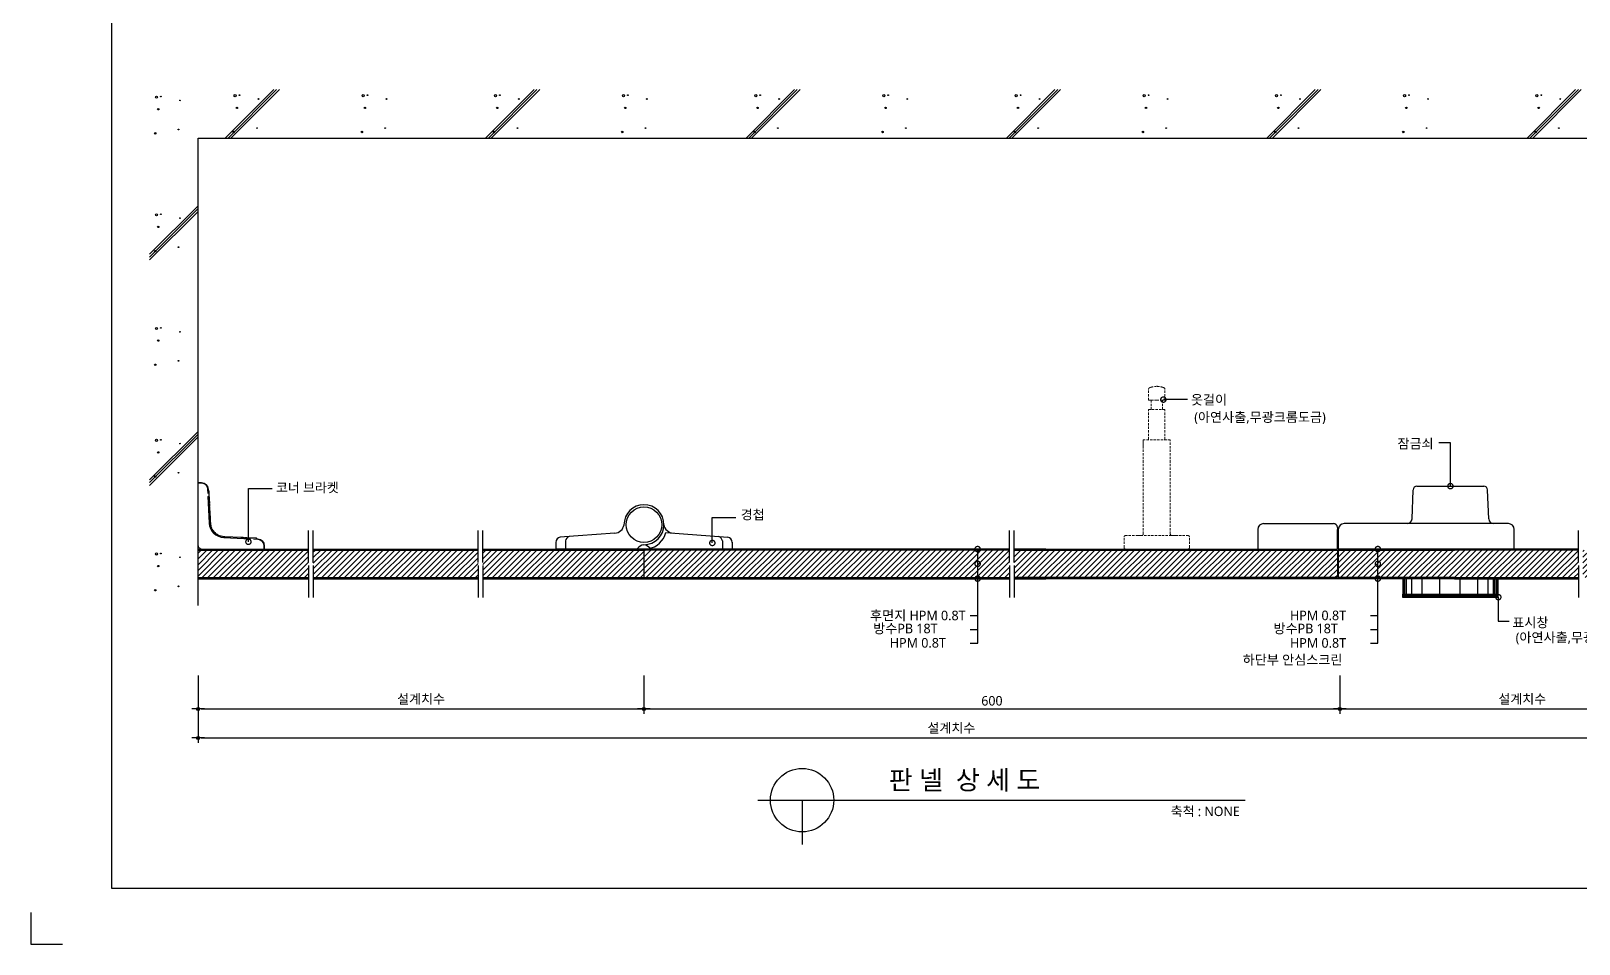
# Model space of a CAD drawing. Extents: x -256 to 8104, y -176 to 5714.
# Drawn here: x -256 to 4629, y -176 to 2705 of the extents above; entities that cross this region are included whole.
import ezdxf
from ezdxf.enums import TextEntityAlignment as Align

# ---------------------------------------------------------------- set-up
doc = ezdxf.new("R2010")
doc.units = 0
doc.header["$LTSCALE"] = 30
doc.linetypes.add('HIDDEN', pattern=[0.375, 0.25, -0.125])
doc.layers.get('0').update_dxf_attribs({"linetype": 'CONTINUOUS'})
doc.layers.get('DEFPOINTS').update_dxf_attribs({"linetype": 'CONTINUOUS'})
for name, color, linetype in [('02---제품선', 4, 'CONTINUOUS'), ('C', 2, 'CONTINUOUS'), ('DIM', 7, 'CONTINUOUS'), ('HID', 9, 'HIDDEN'), ('TIT', 3, 'CONTINUOUS'), ('경첩', 4, 'CONTINUOUS'), ('문자', 3, 'CONTINUOUS'), ('부자재', 4, 'CONTINUOUS'), ('잠금쇠(회전형)', 4, 'CONTINUOUS'), ('치수', 1, 'CONTINUOUS'), ('판넬', 2, 'CONTINUOUS'), ('해치', 8, 'CONTINUOUS')]:
    doc.layers.add(name, color=color, linetype=linetype)
doc.styles.add('돋움', font='malgun.ttf')
doc.dimstyles.new('10', dxfattribs={"dimscale": 10, "dimtxt": 3, "dimasz": 1, "dimexe": 1.5, "dimexo": 2, "dimgap": 1, "dimtad": 1, "dimdec": 0, "dimlunit": 6, "dimtxsty": '돋움', "dimblk": 'DIMDOT', "dimcen": -1, "dimdle": 1.5, "dimclrt": 3, "dimazin": 3, "dimtfac": 1, "dimtdec": 0, "dimtix": 1, "dimtmove": 2, "dimatfit": 3, "dimldrblk": 'DIMDOT', "dimarcsym": 0})
pattern_1 = [(45, (-60.589, -6907.926), (-8.980256, 8.980256), [])]

# ---------------------------------------------------------------- blocks, each defined once
blk = doc.blocks.new('DIMDOT')
at = {"linetype": 'Continuous'}
blk.add_line((-2, 0), (2, 0), dxfattribs=at)
for radius in [0.5, 0.25]:
    blk.add_circle((0, 0), radius, dxfattribs=at)
blk = doc.blocks.new('*D579')
at = {"layer": 'DEFPOINTS', "color": 0}
for p in [(8592.8, -6132.4), (9999.9, -6132.4), (9999.9, -6258.1)]:
    blk.add_point(p, dxfattribs=at)
at = {"layer": 'DIM', "color": 0, "lineweight": -2, "ltscale": 10}
for p, q in [((8592.8, -6152.4), (8592.8, -6273.1)), ((9999.9, -6152.4), (9999.9, -6273.1)), ((8602.8, -6258.1), (9989.9, -6258.1))]:
    blk.add_line(p, q, dxfattribs=at)
at = {"layer": 'DIM', "color": 0, "lineweight": -2, "xscale": 10, "yscale": 10, "zscale": 10, "rotation": 180}
blk.add_blockref('DIMDOT', (8592.8, -6258.1), dxfattribs=at)
at = {"layer": 'DIM', "color": 0, "lineweight": -2, "xscale": 10, "yscale": 10, "zscale": 10}
blk.add_blockref('DIMDOT', (9999.9, -6258.1), dxfattribs=at)
at = {"layer": 'DIM', "color": 3, "insert": (9296.4, -6228.5), "char_height": 30, "attachment_point": 5, "style": '돋움'}
blk.add_mtext('설계치수', dxfattribs=at)
blk = doc.blocks.new('*D580')
at = {"layer": 'DEFPOINTS', "color": 0}
for p in [(8592.8, -6132.4), (13346.7, -6132.4), (13346.7, -6349.6)]:
    blk.add_point(p, dxfattribs=at)
at = {"layer": 'DIM', "color": 0, "lineweight": -2, "ltscale": 10}
for p, q in [((8592.8, -6152.4), (8592.8, -6364.6)), ((13346.7, -6152.4), (13346.7, -6364.6)), ((8602.8, -6349.6), (13336.7, -6349.6))]:
    blk.add_line(p, q, dxfattribs=at)
at = {"layer": 'DIM', "color": 0, "lineweight": -2, "xscale": 10, "yscale": 10, "zscale": 10, "rotation": 180}
blk.add_blockref('DIMDOT', (8592.8, -6349.6), dxfattribs=at)
at = {"layer": 'DIM', "color": 0, "lineweight": -2, "xscale": 10, "yscale": 10, "zscale": 10}
blk.add_blockref('DIMDOT', (13346.7, -6349.6), dxfattribs=at)
at = {"layer": 'DIM', "color": 3, "insert": (10969.8, -6319.9), "char_height": 30, "attachment_point": 5, "style": '돋움'}
blk.add_mtext('설계치수', dxfattribs=at)
blk = doc.blocks.new('_DOTSMALL')
at = {"color": 0, "linetype": 'ByBlock', "const_width": 0.5}
blk.add_lwpolyline([(-0.0625, 0, 1), (0.0625, 0, 1)], format="xyb", close=True, dxfattribs=at)
blk = doc.blocks.new('A$C63EC304E')
at = {"layer": '치수', "color": 1, "xscale": 2.5, "yscale": 2.5, "zscale": 2.5, "rotation": 234.3098741996962}
blk.add_blockref('_DOTSMALL', (0.31, 0.31), dxfattribs=at)
blk = doc.blocks.new('A$C2BC9653E')
at = {"layer": '치수', "xscale": 0.3333333333333333, "yscale": 0.3333333333333333, "zscale": 0.3333333333333333}
blk.add_blockref('A$C63EC304E', (0, 0), dxfattribs=at)
blk = doc.blocks.new('A$C7FC71301')
at = {"layer": '치수', "rotation": 180}
blk.add_blockref('A$C2BC9653E', (0.21, 0.21), dxfattribs=at)
blk = doc.blocks.new('A$C4A20372B')
at = {"layer": '치수'}
blk.add_blockref('A$C7FC71301', (0, 0), dxfattribs=at)
blk = doc.blocks.new('A$C566469F5')
at = {"layer": '치수'}
blk.add_blockref('A$C4A20372B', (0, 0), dxfattribs=at)
blk = doc.blocks.new('A$C7E317CD4')
at = {"layer": '해치', "xscale": 2, "yscale": 2, "zscale": 2}
blk.add_blockref('A$C566469F5', (0, 0), dxfattribs=at)
blk = doc.blocks.new('A$C601D7F27')
at = {"layer": '치수'}
blk.add_blockref('A$C7E317CD4', (0, 0), dxfattribs=at)
blk = doc.blocks.new('A$C38802C08')
at = {"layer": '치수'}
blk.add_blockref('A$C601D7F27', (0, 0), dxfattribs=at)
blk = doc.blocks.new('*D581')
at = {"layer": 'DEFPOINTS', "color": 0}
for p in [(12195.9, -6132.4), (13346.7, -6132.4), (13346.7, -6258.1)]:
    blk.add_point(p, dxfattribs=at)
at = {"layer": 'DIM', "color": 0, "lineweight": -2, "ltscale": 10}
for p, q in [((12195.9, -6152.4), (12195.9, -6273.1)), ((13346.7, -6152.4), (13346.7, -6273.1)), ((12205.9, -6258.1), (13336.7, -6258.1))]:
    blk.add_line(p, q, dxfattribs=at)
at = {"layer": 'DIM', "color": 0, "lineweight": -2, "xscale": 10, "yscale": 10, "zscale": 10, "rotation": 180}
blk.add_blockref('DIMDOT', (12195.9, -6258.1), dxfattribs=at)
at = {"layer": 'DIM', "color": 0, "lineweight": -2, "xscale": 10, "yscale": 10, "zscale": 10}
blk.add_blockref('DIMDOT', (13346.7, -6258.1), dxfattribs=at)
at = {"layer": 'DIM', "color": 3, "insert": (12771.3, -6228.5), "char_height": 30, "attachment_point": 5, "style": '돋움'}
blk.add_mtext('설계치수', dxfattribs=at)
blk = doc.blocks.new('*D582')
at = {"layer": 'DEFPOINTS', "color": 0}
for p in [(9999.9, -6132.4), (12195.9, -6132.4), (12195.9, -6258.1)]:
    blk.add_point(p, dxfattribs=at)
at = {"layer": 'DIM', "color": 0, "lineweight": -2, "ltscale": 10}
for p, q in [((9999.9, -6152.4), (9999.9, -6273.1)), ((12195.9, -6152.4), (12195.9, -6273.1)), ((10009.9, -6258.1), (12185.9, -6258.1))]:
    blk.add_line(p, q, dxfattribs=at)
at = {"layer": 'DIM', "color": 0, "lineweight": -2, "xscale": 10, "yscale": 10, "zscale": 10, "rotation": 180}
blk.add_blockref('DIMDOT', (9999.9, -6258.1), dxfattribs=at)
at = {"layer": 'DIM', "color": 0, "lineweight": -2, "xscale": 10, "yscale": 10, "zscale": 10}
blk.add_blockref('DIMDOT', (12195.9, -6258.1), dxfattribs=at)
at = {"layer": 'DIM', "color": 3, "insert": (11097.9, -6232.6), "char_height": 30, "attachment_point": 5, "style": '돋움'}
blk.add_mtext('600', dxfattribs=at)
blk = doc.blocks.new('A$C06B31977')
for p, q in [((1.26, 11.06), (1.26, 21.17)), ((1.26, 10.11), (1.26, 0))]:
    blk.add_line(p, q)
blk = doc.blocks.new('AURA_21', base_point=(8321.5, -6824.2))
at = {"layer": '해치', "transparency": 33554687}
h = blk.add_hatch(dxfattribs=at)
h.set_pattern_fill('ANSI31', color=256, scale=4, style=0)
h.set_pattern_definition(pattern_1)
h.paths.add_polyline_path([(8941.8, -5805.4), (8941.8, -5795.9), (8941.8, -5757.1), (8592.8, -5757.1), (8592.8, -5843.8), (8941.8, -5843.8)])
h.paths.add_polyline_path([(8956.5, -5805.4), (8956.5, -5795.9), (8956.5, -5757.1), (9476.9, -5757.1), (9476.9, -5805.4), (9476.9, -5843.8), (8956.5, -5843.8)])
at = {"layer": '해치'}
h = blk.add_hatch(dxfattribs=at)
h.set_pattern_fill('ANSI31', color=256, scale=4)
h.set_pattern_definition(pattern_1)
h.paths.add_polyline_path([(9999.9, -5843.8), (9999.9, -5757.1), (9491.5, -5757.1), (9491.5, -5843.8)])
at = {"layer": '해치', "transparency": 33554687}
h = blk.add_hatch(dxfattribs=at)
h.set_pattern_fill('ANSI31', color=256, scale=4)
h.set_pattern_definition(pattern_1)
h.paths.add_polyline_path([(9999.9, -5757.1), (9999.9, -5843.8), (11052.9, -5843.8), (11052.9, -5802.5, -0.610943), (11051.2, -5799.2, -0.241509), (11052.9, -5798.4), (11052.9, -5757.1)])
h = blk.add_hatch(dxfattribs=at)
h.set_pattern_fill('ANSI31', color=256, scale=4)
h.set_pattern_definition(pattern_1)
h.paths.add_polyline_path([(11153.6, -5757.1), (11052.9, -5757.1), (11052.9, -5798.4, -0.610943), (11054.6, -5801.7, -0.241509), (11052.9, -5802.5), (11052.9, -5843.8), (11153.6, -5843.8)])
h = blk.add_hatch(dxfattribs=at)
h.set_pattern_fill('ANSI31', color=256, scale=4)
h.set_pattern_definition(pattern_1)
h.paths.add_polyline_path([(12187.9, -5843.8), (12187.9, -5757.1), (11267.8, -5757.1), (11168.2, -5757.1), (11168.2, -5795.9), (11168.2, -5805.4), (11168.2, -5843.8), (11267.8, -5843.8)])
h = blk.add_hatch(dxfattribs=at)
h.set_pattern_fill('ANSI31', color=256, scale=4, style=0)
h.set_pattern_definition(pattern_1)
h.paths.add_polyline_path([(12962.8, -5805.4), (12962.8, -5795.9), (12962.8, -5757.1), (13346.7, -5757.1), (13346.7, -5843.8), (12962.8, -5843.8)])
edge = h.paths.add_edge_path()
edge.add_line((12948.2, -5805.4), (12948.2, -5795.9))
edge.add_line((12948.2, -5795.9), (12948.2, -5757.1))
edge.add_line((12948.2, -5757.1), (12315.7, -5757.1))
edge.add_line((12315.7, -5757.1), (12315.7, -5798.4))
edge.add_arc((12315.7, -5800.4), 2.08, -35.6901, 90, ccw=False)
edge.add_arc((12315.7, -5800.4), 2.08, 270, 324.3099, ccw=False)
edge.add_line((12315.7, -5802.5), (12315.7, -5843.8))
edge.add_line((12315.7, -5843.8), (12948.2, -5843.8))
edge.add_line((12948.2, -5843.8), (12948.2, -5805.4))
h.paths.add_polyline_path([(12190.9, -5757.1), (12190.9, -5843.8), (12315.7, -5843.8), (12315.7, -5802.5, -0.610943), (12314, -5799.2, -0.241509), (12315.7, -5798.4), (12315.7, -5757.1)])
h.paths.add_polyline_path([(13764.4, -5757.1), (13346.7, -5757.1), (13346.7, -5843.8), (13764.4, -5843.8)])
for p, q in [((8592.8, -4456.8), (13764.4, -4456.8)), ((8592.8, -5931.8), (8592.8, -4456.8))]:
    blk.add_line(p, q)
at = {"color": 2}
for p, q in [((9999.9, -5753.8), (9999.9, -5847.1)), ((12187.9, -5757.1), (12187.9, -5843.8)), ((12190.9, -5757.1), (12190.9, -5843.8)), ((8065.6, -6900), (8065.6, -7000)), ((8065.6, -6900), (8065.6, -7000)), ((8065.6, -6900), (8065.6, -7000)), ((8065.6, -6900), (8065.6, -7000)), ((8065.6, -7000), (8165.6, -7000))]:
    blk.add_line(p, q, dxfattribs=at)
for points in [[(8320.8, -1285.8), (15573.1, -1285.8), (15573.1, -6824.2), (8320.8, -6824.2)], [(8320.8, -1285.8), (15573.1, -1285.8), (15573.1, -6824.2), (8320.8, -6824.2)], [(8320.8, -1285.8), (16302.7, -1285.8), (16302.7, -6824.2), (8320.8, -6824.2)]]:
    blk.add_lwpolyline(points, close=True, dxfattribs=at)
at = {"layer": '02---제품선'}
for p, q in [((12423.6, -5658.7), (12426.7, -5567.3)), ((12439.1, -5555.3), (12649.7, -5555.3)), ((12665.3, -5658.7), (12662.1, -5567.3)), ((11936.6, -5691.8), (11936.6, -5753.8)), ((11955.2, -5673.1), (12175.5, -5673.1)), ((12187.9, -5685.5), (12187.9, -5753.8)), ((12187.9, -5753.8), (12187.9, -5691.8)), ((12190.9, -5691.8), (12190.9, -5753.8)), ((12395.6, -5673.1), (12209.5, -5673.1)), ((12408.6, -5673.1), (12395.6, -5673.1)), ((12680.3, -5673.1), (12408.6, -5673.1)), ((12727.4, -5673.1), (12680.3, -5673.1)), ((12746, -5753.8), (12746, -5691.8)), ((11936.6, -5753.8), (12187.9, -5753.8)), ((12746, -5753.8), (12190.9, -5753.8))]:
    blk.add_line(p, q, dxfattribs=at)
for centre, radius, start, end in [((12439.1, -5567.7), 12.4, 90, 178), ((12649.7, -5567.7), 12.4, 2, 90), ((12408.6, -5658.1), 15, 270, 358), ((12680.3, -5658.1), 15, 182, 270), ((11955.2, -5691.8), 18.6, 90, 180), ((12175.5, -5685.5), 12.4, 0, 90), ((12209.5, -5691.8), 18.6, 90, 180), ((12727.4, -5691.8), 18.6, 0, 90)]:
    blk.add_arc(centre, radius, start, end, dxfattribs=at)
at = {"layer": 'C'}
for p, q in [((8592.8, -5757.1), (8941.8, -5757.1)), ((8956.5, -5757.1), (9476.9, -5757.1)), ((9491.5, -5757.1), (9999.9, -5757.1)), ((11153.6, -5757.1), (9999.9, -5757.1)), ((11168.2, -5757.1), (12187.9, -5757.1)), ((11267.8, -5757.1), (11168.2, -5757.1)), ((12190.9, -5757.1), (12557.9, -5757.1)), ((12948.2, -5757.1), (12557.9, -5757.1)), ((8592.8, -5843.8), (8941.8, -5843.8)), ((8956.5, -5843.8), (9476.9, -5843.8)), ((9491.5, -5843.8), (10016.2, -5843.8)), ((9999.9, -5843.8), (11153.6, -5843.8)), ((12187.9, -5843.8), (11168.2, -5843.8)), ((11168.2, -5843.8), (11267.8, -5843.8)), ((12557.9, -5843.8), (12190.9, -5843.8)), ((12557.9, -5843.8), (12948.2, -5843.8))]:
    blk.add_line(p, q, dxfattribs=at)
at = {"layer": 'HID', "lineweight": 15}
for p, q in [((11592, -5283.7), (11592, -5248.1)), ((11643.9, -5283.7), (11643.9, -5248.1)), ((11592, -5283.7), (11599.9, -5283.7)), ((11592, -5408.5), (11592, -5313.5)), ((11643.9, -5313.5), (11592, -5313.5)), ((11599.9, -5283.7), (11617.9, -5283.7)), ((11599.9, -5283.7), (11599.9, -5313.5)), ((11636, -5283.7), (11617.9, -5283.7)), ((11643.9, -5283.7), (11636, -5283.7)), ((11636, -5283.7), (11636, -5313.5)), ((11643.9, -5408.5), (11643.9, -5313.5)), ((11660.6, -5408.5), (11575.2, -5408.5)), ((11575.2, -5432.2), (11575.2, -5408.5)), ((11575.2, -5706.1), (11575.2, -5408.5)), ((11660.6, -5706.1), (11660.6, -5408.5)), ((11570.2, -5711.1), (11519.7, -5711.1)), ((11675.6, -5711.1), (11560.2, -5711.1)), ((11665.6, -5711.1), (11716.2, -5711.1)), ((11514.7, -5748.8), (11514.7, -5716.1)), ((11716.2, -5753.8), (11519.7, -5753.8)), ((11721.2, -5748.8), (11721.2, -5716.1)), ((12269.5, -5753.8), (12301.2, -5753.8)), ((12301.2, -5753.8), (12491.2, -5753.8))]:
    blk.add_line(p, q, dxfattribs=at)
for centre, radius, start, end in [((11600.7, -5253.3), 10.2, 101.3021, 148.9655), ((11622.9, -5325.5), 85.6, 93.3455, 106.4545), ((11612.9, -5325.5), 85.6, 73.5455, 86.6545), ((11635.2, -5253.3), 10.2, 31.0345, 78.6979), ((11519.7, -5716.1), 5, 90, 180), ((11570.2, -5706.1), 5, 270, 0), ((11665.6, -5706.1), 5, 180, 270), ((11716.2, -5716.1), 5, 0, 90), ((11519.7, -5748.8), 5, 180, 270), ((11716.2, -5748.8), 5, 270, 0)]:
    blk.add_arc(centre, radius, start, end, dxfattribs=at)
at = {"layer": 'TIT', "color": 7}
for p, q in [((10358.9, -6546), (11896.7, -6546)), ((10498.9, -6546), (10498.9, -6686))]:
    blk.add_line(p, q, dxfattribs=at)
blk.add_circle((10498.9, -6546), 100, dxfattribs=at)
at = {"layer": '경첩', "color": 4, "linetype": 'Continuous', "lineweight": 15}
for p, q in [((8592.8, -5543.8), (8603.5, -5543.8)), ((8592.8, -5546.1), (8592.8, -5543.8)), ((8592.8, -5566.2), (8592.8, -5546.1)), ((8603.5, -5546.1), (8592.8, -5546.1)), ((8592.8, -5569.4), (8592.8, -5567.1)), ((8603.5, -5546.1), (8603.5, -5543.8)), ((8623.7, -5578.3), (8623, -5564.8)), ((8625.4, -5564.7), (8626.5, -5588)), ((8592.8, -5569.4), (8592.8, -5739.8)), ((8628.1, -5671.9), (8624.1, -5588.1)), ((8627.1, -5569.3), (8625.6, -5570.8)), ((8628.2, -5574.9), (8625.9, -5577.1)), ((8626.5, -5588), (8630.4, -5671.8)), ((8629.4, -5600.1), (8627.1, -5602.3)), ((8629.7, -5606.4), (8627.4, -5608.6)), ((8629.8, -5609.5), (8627.6, -5611.8)), ((8630.1, -5615.8), (8627.9, -5618.1)), ((8628.2, -5574.9), (8629.4, -5600.1)), ((8629.8, -5609.5), (8630.1, -5615.8)), ((8630.3, -5619), (8628, -5621.2)), ((8631.5, -5645.8), (8629.3, -5648)), ((8631.5, -5645.8), (8629.3, -5648.1)), ((8631.7, -5649.8), (8629.5, -5652)), ((8631.8, -5652), (8629.6, -5654.2)), ((8632.2, -5660.6), (8630, -5662.8)), ((8632.3, -5661.5), (8630, -5663.8)), ((8632.4, -5664.7), (8630.2, -5666.9)), ((8632.5, -5665.6), (8630.2, -5667.8)), ((8630.3, -5619), (8631.5, -5645.8)), ((8631.5, -5645.8), (8631.7, -5649.8)), ((8631.8, -5652), (8632.2, -5660.6)), ((8632.2, -5660.6), (8632.3, -5661.5)), ((8632.3, -5661.5), (8632.4, -5664.7)), ((8632.4, -5664.7), (8632.5, -5665.6)), ((8632.5, -5665.6), (8632.7, -5671.7)), ((8632.9, -5674.1), (8630.8, -5676.2)), ((8633.2, -5676.2), (8631.2, -5678.2)), ((8633.9, -5679.7), (8631.9, -5681.6)), ((8632, -5681.6), (8633.9, -5679.7)), ((8635.3, -5684.6), (8633.5, -5686.4)), ((8636.8, -5688.3), (8635.1, -5690.1)), ((8637.9, -5690.5), (8636.2, -5692.2)), ((8640.4, -5694.6), (8638.8, -5696.3)), ((8641.8, -5696.5), (8640.2, -5698.2)), ((8652, -5706.2), (8650.3, -5707.8)), ((8654, -5707.4), (8652.3, -5709.1)), ((8658.3, -5709.7), (8656.5, -5711.5)), ((8660.6, -5710.7), (8658.8, -5712.5)), ((8665.5, -5712.4), (8663.7, -5714.3)), ((8674.9, -5713.9), (8677.2, -5714)), ((8674.9, -5713.9), (8730.8, -5716.5)), ((8677.2, -5714), (8674.9, -5716.2)), ((8606.8, -5753.8), (8777.1, -5753.8)), ((8758.5, -5722.5), (8674.7, -5718.5)), ((8674.8, -5716.2), (8758.6, -5720.1)), ((8730.8, -5716.5), (8728.5, -5718.7)), ((8737.1, -5716.8), (8734.8, -5719)), ((8740.2, -5716.9), (8738, -5719.2)), ((8746.5, -5717.2), (8744.3, -5719.5)), ((8746.5, -5717.2), (8776.5, -5718.6)), ((8758.6, -5720.1), (8781.9, -5721.2)), ((8781.8, -5723.6), (8768.3, -5722.9)), ((8777.3, -5719.4), (8775.8, -5720.9)), ((8777.3, -5719.4), (8776.5, -5718.6)), ((8779.5, -5753.8), (8777.1, -5753.8)), ((8800.5, -5753.8), (8780.4, -5753.8)), ((8800.5, -5753.8), (8800.5, -5743.1)), ((8800.5, -5743.1), (8802.8, -5743.1)), ((8802.8, -5753.8), (8800.5, -5753.8)), ((8802.8, -5743.1), (8802.8, -5753.8))]:
    blk.add_line(p, q, dxfattribs=at)
at = {"layer": '경첩', "color": 4, "linetype": 'Continuous', "lineweight": 15, "flags": 128}
for points in [[(8623, -5564.8), (8623.5, -5564.8), (8623.9, -5564.7), (8624.3, -5564.7), (8624.7, -5564.7), (8625, -5564.7), (8625.2, -5564.7), (8625.3, -5564.7), (8625.4, -5564.7)], [(8626.5, -5588), (8626.4, -5588), (8626.3, -5588), (8626.1, -5588), (8625.8, -5588), (8625.4, -5588.1), (8625, -5588.1), (8624.6, -5588.1), (8624.1, -5588.1)], [(8628, -5570.1), (8627.8, -5569.9), (8627.6, -5569.8), (8627.5, -5569.6), (8627.4, -5569.5), (8627.3, -5569.4), (8627.2, -5569.4), (8627.2, -5569.3), (8627.1, -5569.3)], [(8628, -5570.1), (8628, -5571.1), (8628.1, -5572.2), (8628.1, -5573.5), (8628.2, -5574.9)], [(8629.4, -5600.1), (8629.4, -5601.3), (8629.5, -5602.5), (8629.5, -5603.6), (8629.6, -5604.5), (8629.6, -5605.3), (8629.6, -5605.9), (8629.7, -5606.3), (8629.7, -5606.4)], [(8631.5, -5645.8), (8631.5, -5645.8), (8631.5, -5645.8)], [(8631.7, -5649.8), (8631.7, -5650.5), (8631.8, -5651.2), (8631.8, -5652)], [(8630.4, -5671.8), (8630.4, -5671.8), (8630.2, -5671.8), (8630, -5671.8), (8629.7, -5671.8), (8629.4, -5671.8), (8629, -5671.8), (8628.5, -5671.9), (8628.1, -5671.9)], [(8632.9, -5674.1), (8633.1, -5675.7), (8633.2, -5676.2)], [(8633.9, -5679.7), (8633.9, -5679.7), (8633.9, -5679.7)], [(8674.8, -5716.2), (8674.8, -5716.2), (8674.8, -5716.4), (8674.8, -5716.6), (8674.8, -5716.9), (8674.8, -5717.2), (8674.8, -5717.6), (8674.7, -5718.1), (8674.7, -5718.5)], [(8730.8, -5716.5), (8731.8, -5716.5), (8732.9, -5716.6), (8733.9, -5716.6), (8734.8, -5716.7), (8735.6, -5716.7), (8736.2, -5716.7), (8736.7, -5716.8), (8737, -5716.8), (8737.1, -5716.8)], [(8740.2, -5716.9), (8740.3, -5716.9), (8740.7, -5717), (8741.3, -5717), (8742.1, -5717), (8743, -5717.1), (8744.1, -5717.1), (8745.3, -5717.2), (8746.5, -5717.2)], [(8758.6, -5720.1), (8758.6, -5720.2), (8758.6, -5720.3), (8758.6, -5720.5), (8758.5, -5720.8), (8758.5, -5721.2), (8758.5, -5721.6), (8758.5, -5722), (8758.5, -5722.5)], [(8781.8, -5723.6), (8781.8, -5723.1), (8781.8, -5722.7), (8781.9, -5722.3), (8781.9, -5721.9), (8781.9, -5721.6), (8781.9, -5721.4), (8781.9, -5721.3), (8781.9, -5721.2)]]:
    blk.add_lwpolyline(points, dxfattribs=at)
at = {"layer": '경첩', "color": 4, "linetype": 'Continuous', "lineweight": 15}
for centre, radius, start, end in [((8603.5, -5565.7), 21.9, 2.6983, 90), ((8603.5, -5565.7), 19.6, 2.6983, 90), ((8677, -5669.6), 49, 182.6983, 267.3017), ((8677, -5669.6), 46.7, 182.6983, 267.3017), ((8677, -5669.6), 44.3, 182.6983, 185.9088), ((8677, -5669.6), 44.3, 188.6056, 193.1623), ((8677, -5669.6), 44.3, 193.2431, 199.766), ((8677, -5669.6), 44.3, 199.766, 204.9948), ((8677, -5669.6), 44.3, 208.1736, 214.3849), ((8677, -5669.6), 44.3, 214.3855, 217.4388), ((8677, -5669.6), 44.3, 217.4392, 235.6151), ((8677, -5669.6), 44.3, 235.6142, 238.7009), ((8677, -5669.6), 44.3, 238.7002, 245.0052), ((8677, -5669.6), 44.3, 248.2494, 255.0002), ((8677, -5669.6), 44.3, 255, 267.3017), ((8606.8, -5739.8), 14, 180, 270), ((8780.9, -5743.1), 19.6, 0, 87.3017), ((8780.9, -5743.1), 21.9, 0, 87.3017)]:
    blk.add_arc(centre, radius, start, end, dxfattribs=at)
at = {"layer": '부자재'}
for p, q in [((9907.7, -5703.7), (9734.9, -5715.8)), ((10068.7, -5701.8), (10264.6, -5715.7)), ((9721.9, -5731.7), (9721.9, -5753.8)), ((9999.9, -5753.8), (9721.9, -5753.8)), ((9751.9, -5727.6), (9751.9, -5753.8)), ((10014.1, -5753.8), (10278, -5753.8)), ((10248, -5727.6), (10248, -5753.8)), ((10278, -5731.7), (10278, -5753.8))]:
    blk.add_line(p, q, dxfattribs=at)
at = {"layer": '부자재', "color": 1}
blk.add_circle((9999.9, -5676.8), 56.2, dxfattribs=at)
at = {"layer": '부자재'}
for centre, radius, start, end in [((9999.9, -5676.8), 63, 270, 180), ((9772.3, -5733.3), 21.2, 113.4077, 164.5497), ((9906.2, -5672.7), 31, 272.9231, 352.4724), ((10002.1, -5685.2), 68.6, 280.084, 345.9792), ((10093.7, -5672.7), 31, 187.5276, 267.0769), ((10227.5, -5733.3), 21.2, 15.4503, 67.3004), ((9738.7, -5732.2), 16.8, 101.7765, 181.6712), ((10008.5, -5778.4), 39.5, 102.5267, 141.5475), ((9991.3, -5778.4), 39.5, 43.1003, 77.4733), ((10261.2, -5732.2), 16.8, 358.3288, 78.2235)]:
    blk.add_arc(centre, radius, start, end, dxfattribs=at)
at = {"layer": '잠금쇠(회전형)', "linetype": 'Continuous', "lineweight": 15}
for p, q in [((12394.2, -5847.8), (12694.6, -5847.8)), ((12394.2, -5847.8), (12394.2, -5896.1)), ((12395.1, -5847.8), (12395.1, -5896.1)), ((12694.6, -5847.8), (12694.6, -5896.1)), ((12393.2, -5896.1), (12695.6, -5896.1)), ((12393.2, -5905.4), (12393.2, -5896.1)), ((12393.2, -5905.1), (12695.6, -5905.1)), ((12695.6, -5905.4), (12695.6, -5896.1))]:
    blk.add_line(p, q, dxfattribs=at)
at = {"layer": '치수'}
for p, q in [((11714.9, -5282.2), (11638.8, -5282.2)), ((12544.4, -5418.1), (12507.8, -5418.1)), ((12544.4, -5555.3), (12544.4, -5418.1)), ((8752.3, -5562.1), (8826.4, -5562.1)), ((8752.3, -5730.5), (8752.3, -5562.1)), ((10215.5, -5734.5), (10215.5, -5653.6)), ((10215.5, -5653.6), (10289.7, -5653.6)), ((11052.9, -6050.3), (11052.9, -5753.8)), ((12315.7, -6050.3), (12315.7, -5753.8)), ((12695.6, -5905.4), (12695.6, -5981.1)), ((11029.1, -5963.6), (11052.9, -5963.6)), ((11029.1, -6007.1), (11052.9, -6007.1)), ((12291.9, -5963.6), (12315.7, -5963.6)), ((12291.9, -6007.1), (12315.7, -6007.1)), ((12695.6, -5981.1), (12729.9, -5981.1)), ((11029.1, -6050.3), (11052.9, -6050.3)), ((12291.9, -6050.3), (12315.7, -6050.3))]:
    blk.add_line(p, q, dxfattribs=at)
at = {"layer": '판넬', "color": 1}
for p, q in [((8592.8, -5753.8), (8941.8, -5753.8)), ((8956.5, -5753.8), (9476.9, -5753.8)), ((9491.5, -5753.8), (9979.5, -5753.8)), ((11153.6, -5753.8), (9999.9, -5753.8)), ((11168.2, -5753.8), (12185.9, -5753.8)), ((11267.8, -5753.8), (11168.2, -5753.8)), ((12195.9, -5753.8), (12557.9, -5753.8)), ((12948.2, -5753.8), (12557.9, -5753.8)), ((8592.8, -5847.1), (8941.8, -5847.1)), ((8956.5, -5847.1), (9476.9, -5847.1)), ((9491.5, -5847.1), (10019.5, -5847.1)), ((9999.9, -5847.1), (11153.6, -5847.1)), ((12190.9, -5847.1), (11168.2, -5847.1)), ((11168.2, -5847.1), (11267.8, -5847.1)), ((12557.9, -5847.1), (12190.9, -5847.1)), ((12557.9, -5847.1), (12948.2, -5847.1))]:
    blk.add_line(p, q, dxfattribs=at)
at = {"layer": '해치'}
for p, q in [((8678.7, -4456.8), (8831.8, -4303.6)), ((8696.4, -4456.8), (8849.5, -4303.6)), ((9500.3, -4456.8), (9653.4, -4303.6)), ((9517.9, -4456.8), (9671.1, -4303.6)), ((10321.9, -4456.8), (10475, -4303.6)), ((10339.5, -4456.8), (10492.6, -4303.6)), ((11143.4, -4456.8), (11296.6, -4303.6)), ((11161.1, -4456.8), (11314.2, -4303.6)), ((11965, -4456.8), (12118.1, -4303.6)), ((11982.7, -4456.8), (12135.8, -4303.6)), ((12786.6, -4456.8), (12939.7, -4303.6)), ((12804.2, -4456.8), (12957.4, -4303.6)), ((8439.7, -4823.6), (8592.8, -4670.5)), ((8439.7, -4841.3), (8592.8, -4688.2)), ((8439.7, -5535.3), (8592.8, -5382.2)), ((8439.7, -5552.9), (8592.8, -5399.8)), ((12397, -5847.8), (12397, -5896.1)), ((12400, -5847.8), (12400, -5896.1)), ((12405.2, -5847.8), (12405.2, -5896.1)), ((12421.4, -5847.8), (12421.4, -5896.1)), ((12454.8, -5847.8), (12454.8, -5896.1)), ((12510.3, -5847.8), (12510.3, -5896.1)), ((12574, -5847.8), (12574, -5896.1)), ((12629.6, -5847.8), (12629.6, -5896.1)), ((12662.9, -5847.8), (12662.9, -5896.1)), ((12679.2, -5847.8), (12679.2, -5896.1)), ((12683.7, -5847.8), (12683.7, -5896.1)), ((12688.9, -5847.8), (12688.9, -5896.1)), ((12691.9, -5847.8), (12691.9, -5896.1)), ((12693.8, -5847.8), (12693.8, -5896.1)), ((12393.2, -5899.2), (12695.6, -5899.2)), ((12393.2, -5900.7), (12695.6, -5900.7)), ((12393.2, -5902.3), (12695.6, -5902.3)), ((12393.2, -5903.2), (12695.6, -5903.2)), ((12393.2, -5904.2), (12695.6, -5904.2)), ((12393.2, -5905.4), (12695.6, -5905.4))]:
    blk.add_line(p, q, dxfattribs=at)
at = {"layer": '해치', "color": 2}
for p, q in [((8687.5, -4456.8), (8840.7, -4303.6)), ((9509.1, -4456.8), (9662.2, -4303.6)), ((10330.7, -4456.8), (10483.8, -4303.6)), ((11152.3, -4456.8), (11305.4, -4303.6)), ((11973.8, -4456.8), (12127, -4303.6)), ((12795.4, -4456.8), (12948.5, -4303.6)), ((8439.7, -4832.5), (8592.8, -4679.3)), ((8439.7, -5544.1), (8592.8, -5391))]:
    blk.add_line(p, q, dxfattribs=at)
at = {"layer": '해치'}
for centre, radius in [((8461.8, -4327.6), 3.36), ((8475.7, -4326), 1.12), ((8535.7, -4337.9), 1.12), ((8709.7, -4323.2), 3.36), ((8723.6, -4321.6), 1.12), ((8783.5, -4333.6), 1.12), ((9113.7, -4323.2), 3.36), ((9127.6, -4321.6), 1.12), ((9187.6, -4333.6), 1.12), ((9531.2, -4323.2), 3.36), ((9545.1, -4321.6), 1.12), ((9605.1, -4333.6), 1.12), ((9935.2, -4323.2), 3.36), ((9949.1, -4321.6), 1.12), ((10009.1, -4333.6), 1.12), ((10352.8, -4323.2), 3.36), ((10366.7, -4321.6), 1.12), ((10426.7, -4333.6), 1.12), ((10756.8, -4323.2), 3.36), ((10770.7, -4321.6), 1.12), ((10830.7, -4333.6), 1.12), ((11174.4, -4323.2), 3.36), ((11188.3, -4321.6), 1.12), ((11248.3, -4333.6), 1.12), ((11578.4, -4323.2), 3.36), ((11592.3, -4321.6), 1.12), ((11652.3, -4333.6), 1.12), ((11996, -4323.2), 3.36), ((12009.8, -4321.6), 1.12), ((12069.8, -4333.6), 1.12), ((12400, -4323.2), 3.36), ((12413.9, -4321.6), 1.12), ((12473.9, -4333.6), 1.12), ((12817.5, -4323.2), 3.36), ((12831.4, -4321.6), 1.12), ((12891.4, -4333.6), 1.12), ((8467.4, -4365.9), 2.24), ((8715.3, -4361.5), 2.24), ((9119.3, -4361.5), 2.24), ((9536.8, -4361.5), 2.24), ((9940.8, -4361.5), 2.24), ((10358.4, -4361.5), 2.24), ((10762.4, -4361.5), 2.24), ((11180, -4361.5), 2.24), ((11584, -4361.5), 2.24), ((12001.6, -4361.5), 2.24), ((12405.6, -4361.5), 2.24), ((12823.1, -4361.5), 2.24), ((8457.8, -4442), 2.24), ((8531.2, -4429.7), 1.12), ((8705.6, -4437.6), 2.24), ((8779.1, -4425.3), 1.12), ((9109.7, -4437.6), 2.24), ((9183.1, -4425.3), 1.12), ((9527.2, -4437.6), 2.24), ((9600.6, -4425.3), 1.12), ((9931.2, -4437.6), 2.24), ((10004.7, -4425.3), 1.12), ((10348.8, -4437.6), 2.24), ((10422.2, -4425.3), 1.12), ((10752.8, -4437.6), 2.24), ((10826.2, -4425.3), 1.12), ((11170.4, -4437.6), 2.24), ((11243.8, -4425.3), 1.12), ((11574.4, -4437.6), 2.24), ((11647.8, -4425.3), 1.12), ((11991.9, -4437.6), 2.24), ((12065.4, -4425.3), 1.12), ((12395.9, -4437.6), 2.24), ((12469.4, -4425.3), 1.12), ((12813.5, -4437.6), 2.24), ((12886.9, -4425.3), 1.12), ((8461.8, -4698.9), 3.36), ((8467.4, -4737.2), 2.24), ((8475.7, -4697.3), 1.12), ((8535.7, -4709.3), 1.12), ((8457.8, -4813.3), 2.24), ((8531.2, -4801), 1.12), ((8461.8, -5057.6), 3.36), ((8475.7, -5056), 1.12), ((8535.7, -5068), 1.12), ((8467.4, -5095.9), 2.24), ((8457.8, -5172), 2.24), ((8531.2, -5159.7), 1.12), ((8461.8, -5410.5), 3.36), ((8475.7, -5409), 1.12), ((8535.7, -5420.9), 1.12), ((8467.4, -5448.9), 2.24), ((8531.2, -5512.7), 1.12), ((8457.8, -5525), 2.24), ((8461.8, -5769.2), 3.36), ((8467.4, -5807.6), 2.24), ((8475.7, -5767.7), 1.12), ((8535.7, -5779.6), 1.12), ((8457.8, -5883.7), 2.24), ((8531.2, -5871.3), 1.12)]:
    blk.add_circle(centre, radius, dxfattribs=at)
at = {"xscale": 10, "yscale": 10, "zscale": 10}
for p in [(8929.3, -5906.5), (8943.9, -5906.5), (9464.4, -5906.5), (9479, -5906.5), (11141, -5906.5), (11155.7, -5906.5), (12935.6, -5906.5)]:
    blk.add_blockref('A$C06B31977', p, dxfattribs=at)
at = {"layer": '치수', "xscale": 20, "yscale": 20, "zscale": 20}
for p in [(8747.6, -5735), (10211.4, -5738.7)]:
    blk.add_blockref('A$C38802C08', p, dxfattribs=at)
at = {"layer": '해치', "yscale": 20, "zscale": 20}
for p, xscale in [((11643, -5286.4), -20), ((12540.3, -5559.4), 20), ((12691.5, -5909.6), 20)]:
    blk.add_blockref('A$C38802C08', p, dxfattribs=dict(at, xscale=xscale))
at = {"layer": '해치', "xscale": 20, "yscale": 20, "zscale": 20, "rotation": 90}
for p in [(11056.9, -5757.9), (12319.7, -5757.9), (11057, -5804.6), (12319.9, -5804.6), (11056.9, -5851.3), (12319.7, -5851.3)]:
    blk.add_blockref('A$C38802C08', p, dxfattribs=at)
at = {"layer": 'TIT', "style": '돋움'}
blk.add_text('판 넬  상 세 도', height=60, dxfattribs=at).set_placement((11250.7, -6512.4), align=Align.RIGHT)
blk.add_text('축척 : NONE', height=30, dxfattribs=at).set_placement((11662.1, -6596.2))
at = {"layer": '문자', "style": '돋움'}
for s, height, p in [('옷걸이', 30.34, (11782.7, -5282.3)), ('(아연사출,무광크롬도금)', 30.337, (11943.8, -5338.7)), ('잠금쇠', 30.34, (12434.6, -5420.4)), ('후면지 HPM 0.8T', 30.337, (10864.1, -5962.8)), ('HPM 0.8T', 30.34, (12126.9, -5963.1)), ('방수PB 18T', 30.34, (10824.9, -6004)), ('방수PB 18T', 30.34, (12087.8, -6004)), ('표시창', 30.34, (12796.8, -5985)), ('HPM 0.8T', 30.34, (10864.1, -6049.6)), ('HPM 0.8T', 30.34, (12126.9, -6049.9)), ('(아연사출,무광크롬도금)', 30.337, (12957.9, -6033.9)), ('하단부 안심스크린', 30.34, (12046.5, -6102.7))]:
    blk.add_text(s, height=height, dxfattribs=at).set_placement(p, align=Align.MIDDLE)
for s, p in [('코너 브라켓', (8838.6, -5574.4)), ('경첩', (10305.3, -5659.9))]:
    blk.add_text(s, height=30, dxfattribs=at).set_placement(p)
at = {"layer": 'DIM', "ltscale": 10}
for base, p1, p2, text, picture, middle in [((9999.9, -6258.1), (8592.8, -6132.4), (9999.9, -6132.4), '설계치수', '*D579', (9296.4, -6228.5)), ((13346.7, -6349.6), (8592.8, -6132.4), (13346.7, -6132.4), '설계치수', '*D580', (10969.8, -6319.9)), ((12195.9, -6258.1), (9999.9, -6132.4), (12195.9, -6132.4), '600', '*D582', (11097.9, -6232.6)), ((13346.7, -6258.1), (12195.9, -6132.4), (13346.7, -6132.4), '설계치수', '*D581', (12771.3, -6228.5))]:
    dim = blk.add_linear_dim(base=base, p1=p1, p2=p2, text=text, dimstyle='10', override={"dimtxsty": '돋움'}, dxfattribs=at)
    dim.commit()
    dim.dimension.update_dxf_attribs({"geometry": picture, "text_midpoint": middle})

msp = doc.modelspace()

# ---------------------------------------------------------------- block references
msp.add_blockref('AURA_21', (0, 0))

doc.saveas('drawing.dxf')
